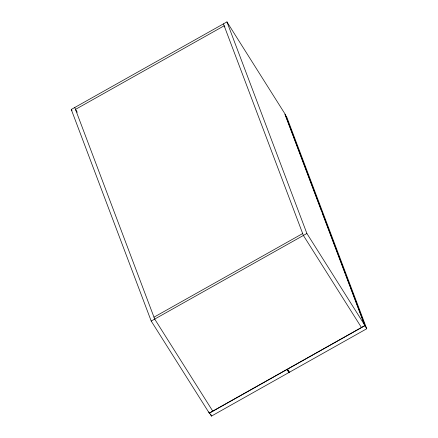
<?xml version="1.0" encoding="UTF-8"?>
<svg xmlns="http://www.w3.org/2000/svg" width="438" height="438" viewBox="0 0 438 438"><rect width="100%" height="100%" fill="white"/><g stroke="black" fill="none" stroke-linecap="round" stroke-linejoin="round"><path stroke-width="0.66" d="M71.252 109.473L226.944 21.9L285.061 114.039L365.013 325.615L209.32 413.187L151.203 321.054L71.252 109.473L71.98 110.622M153.984 317.178L302.674 233.547M151.203 321.054L306.896 233.481L226.944 21.9M350.542 287.947L364.777 325.62L287.317 369.19L289.294 372.316L366.748 328.746L286.879 117.379L284.908 114.252L293.11 135.961M288.899 372.535L286.928 369.409L209.474 412.974L211.444 416.1L288.899 372.535L287.695 369.338M224.886 26.926L224.163 25.776L75.473 109.407L77.291 112.287M306.896 233.481L365.013 325.615M364.777 325.62L366.748 328.746M361.509 327.586L303.392 235.452L223.44 23.871M212.819 411.216L154.702 319.083L74.756 107.502M293.591 137.242L321.585 211.313M322.067 212.594L345.232 273.898M345.713 275.173L350.055 286.666M288.806 371.035L289.294 372.316M210.722 414.184L211.444 416.1M208.833 411.912L209.32 413.187"/></g></svg>
